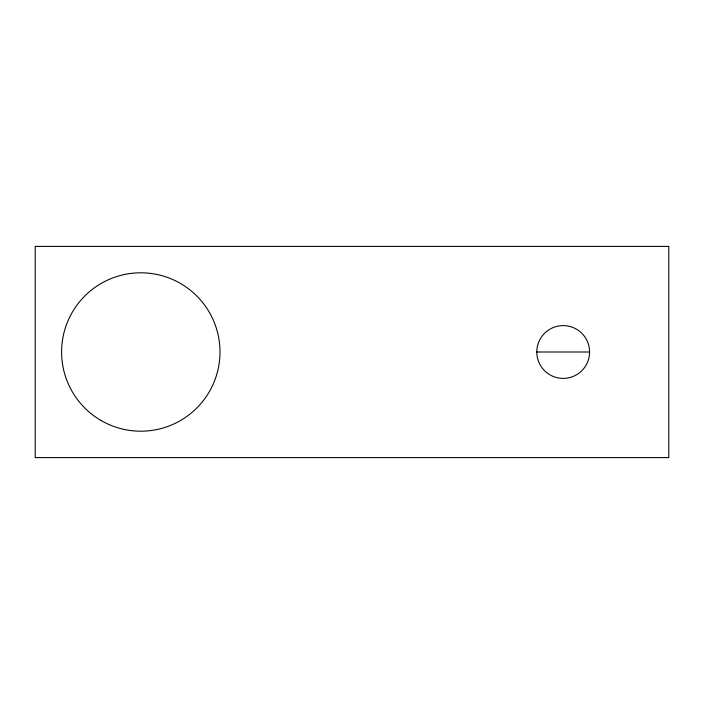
<?xml version="1.0" encoding="UTF-8"?>
<svg xmlns="http://www.w3.org/2000/svg" width="704" height="704" viewBox="0 0 704 704"><rect width="100%" height="100%" fill="white"/><g stroke="black" fill="none" stroke-linecap="round" stroke-linejoin="round"><path stroke-width="1.06" d="M536.8 352L589.6 352A26.4 26.4 0 0 0 550 329.138A26.4 26.4 0 0 0 550 374.862A26.4 26.4 0 0 0 589.6 352M668.8 246.4L35.2 246.4L35.2 457.6L668.8 457.6L668.8 246.4M101.2 420.587A79.2 79.2 0 0 0 220 352A79.2 79.2 0 0 0 101.2 283.413A79.2 79.2 0 0 0 101.2 420.587"/></g></svg>
